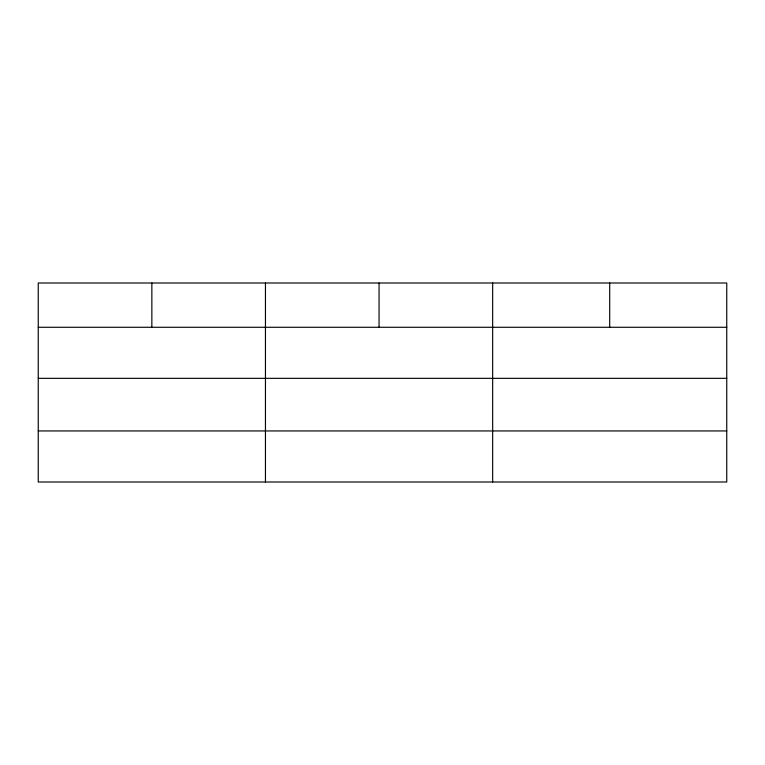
<?xml version="1.0" encoding="UTF-8"?>
<svg xmlns="http://www.w3.org/2000/svg" width="765" height="765" viewBox="0 0 765 765"><rect width="100%" height="100%" fill="white"/><g stroke="black" fill="none" stroke-linecap="round" stroke-linejoin="round"><path stroke-width="1.15" d="M726.75 378.331L726.75 283.002L38.25 283.002L38.25 481.998L726.75 481.998L726.75 378.331L38.25 378.331M38.25 327.277L726.75 327.277M38.25 430.944L726.75 430.944M609.705 283.002L609.705 327.277M492.66 283.002L492.66 481.998M379.058 283.002L379.058 327.277M265.455 283.002L265.455 481.998M151.853 283.002L151.853 327.277"/></g></svg>
